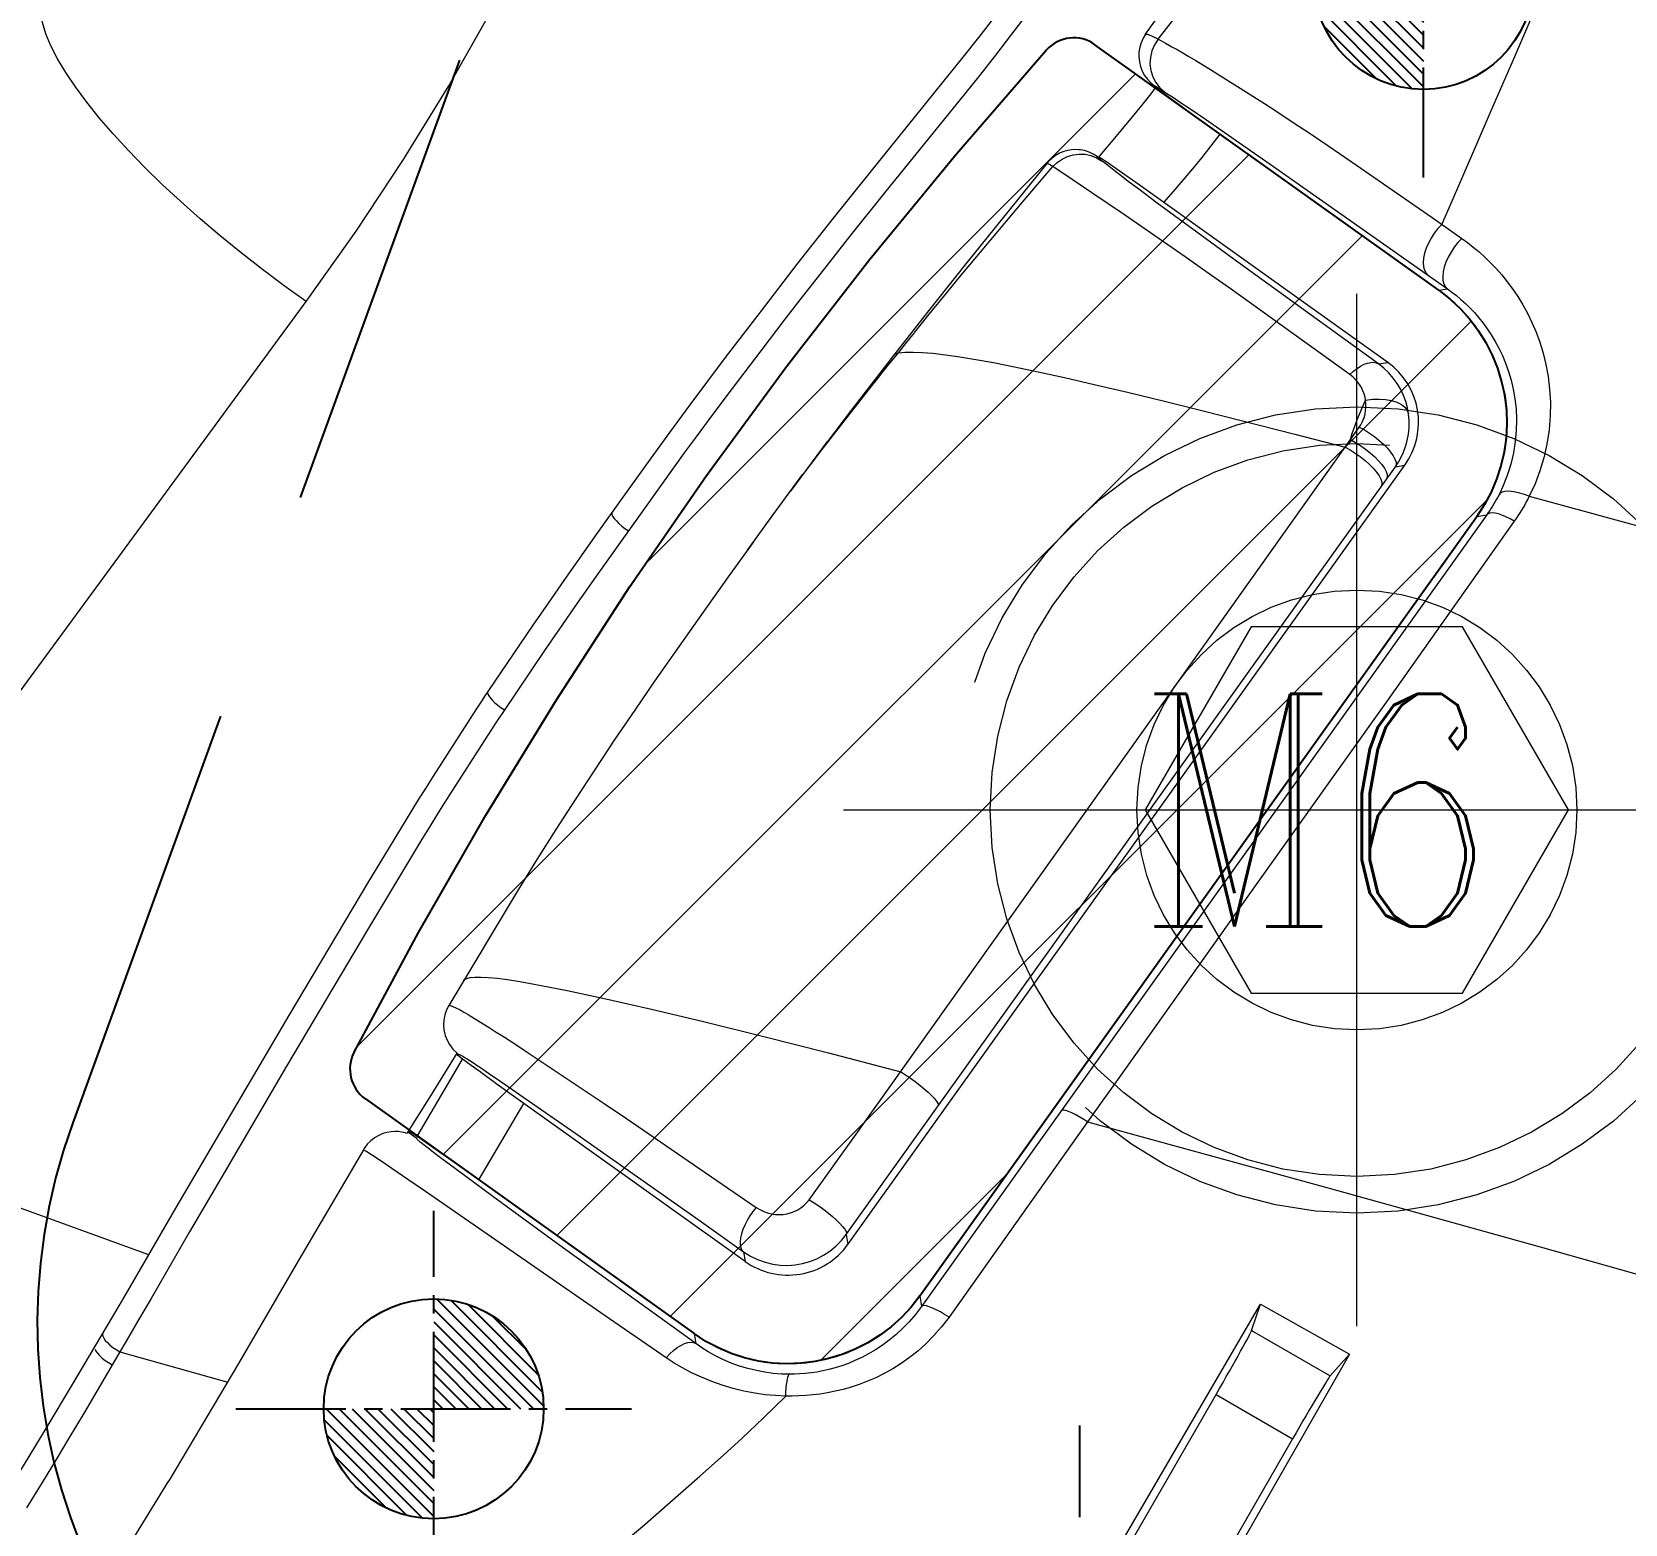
# Model space of a CAD drawing. Header units: inches. Extents: x 160917 to 162189, y -51061 to -50161.
# Drawn here: x 161571.07 to 161592.8, y -50361.08 to -50340.73 of the extents above; entities that cross this region are included whole.
import ezdxf

# ---------------------------------------------------------------- set-up
doc = ezdxf.new("R2010")
doc.units = ezdxf.units.IN
doc.header["$LTSCALE"] = 2
doc.header["$MEASUREMENT"] = 0
for name, pattern in [('ACAD_ISO02W100', [15, 12, -3]), ('CENTER', [50.8, 31.75, -6.35, 6.35, -6.35]), ('CENTER2', [1.125, 0.75, -0.125, 0.125, -0.125]), ('HIDDEN', [9.525, 6.35, -3.175])]:
    doc.linetypes.add(name, pattern=pattern)
for name, color, linetype, lineweight in [('dim', 3, 'CONTINUOUS', 15), ('PRODUCT', 1, 'CONTINUOUS', 15), ('截面', 191, 'CONTINUOUS', 15), ('枕位', 75, 'CONTINUOUS', 15), ('螺絲', 42, 'ACAD_ISO02W100', 15)]:
    doc.layers.add(name, color=color, linetype=linetype, lineweight=lineweight)
for name, color, linetype in [('PIN', 4, 'CONTINUOUS'), ('SCREW', 52, 'HIDDEN'), ('y-cut', 7, 'CONTINUOUS'), ('壓塊', 157, 'CONTINUOUS')]:
    doc.layers.add(name, color=color, linetype=linetype)
doc.styles.add('ROMANC', font='romanc', dxfattribs={"width": 0.6, "height": 1})

# ---------------------------------------------------------------- blocks, each defined once
blk = doc.blocks.new('20160823.165622')
at = {"layer": '截面', "linetype": 'Continuous', "ltscale": 0.3}
h = blk.add_hatch(dxfattribs=at)
h.set_pattern_fill('ANSI31', color=256, scale=15, style=0)
h.set_pattern_definition([(45, (-3383.3948, 1002.8706), (-1.3258252, 1.3258252), [])])
h.paths.add_polyline_path([(-73.824, 61.266, 1), (-92.824, 61.266, 1)])
h.paths.add_polyline_path([(-22.197, 84.62, 0.373533), (-22.044, 83.982), (-17.561, 80.78), (-17.398, 80.674), (-17.228, 80.584), (-17.053, 80.509), (-16.871, 80.45), (-16.682, 80.406), (-16.492, 80.379), (-16.3, 80.369), (-16.106, 80.375), (-15.915, 80.399), (-15.727, 80.439), (-15.542, 80.495), (-15.363, 80.567), (-15.192, 80.655), (-15.028, 80.757), (-14.874, 80.873), (-14.732, 81.001), (-14.601, 81.141), (-14.481, 81.295), (-6.885, 91.928), (-6.779, 92.091), (-6.689, 92.26), (-6.615, 92.435), (-6.555, 92.618), (-6.511, 92.807), (-6.484, 92.997), (-6.474, 93.19), (-6.481, 93.384), (-6.504, 93.575), (-6.545, 93.764), (-6.602, 93.95), (-6.674, 94.128), (-6.761, 94.3), (-6.864, 94.465), (-6.98, 94.619), (-7.108, 94.761), (-7.249, 94.893), (-7.403, 95.013), (-12.093, 98.364, 0.382846), (-12.756, 98.29), (-13.983, 96.876), (-15.164, 95.437), (-16.3, 93.973), (-17.39, 92.485), (-18.435, 90.971), (-19.438, 89.428), (-20.4, 87.855), (-21.32, 86.252)])
h.paths.add_polyline_path([(-3.987, 77.836), (-3.979, 77.644), (-3.954, 77.453), (-3.912, 77.264), (-3.854, 77.08), (-3.78, 76.902), (-3.691, 76.73), (-3.588, 76.568), (-3.471, 76.416), (-3.34, 76.274), (-3.199, 76.144), (-3.048, 76.028), (-2.886, 75.925), (-2.714, 75.835), (2.724, 73.299, 0.401701), (3.379, 73.522), (4.215, 75.163), (5.025, 76.816), (5.808, 78.481), (6.564, 80.157), (7.293, 81.844), (7.996, 83.545), (8.673, 85.26), (9.324, 86.988), (9.949, 88.728, 0.385263), (9.688, 89.347), (4.684, 91.68), (4.503, 91.755), (4.32, 91.812), (4.133, 91.854), (3.942, 91.879), (3.748, 91.888), (3.555, 91.879), (3.363, 91.854), (3.173, 91.812), (2.989, 91.754), (2.811, 91.68), (2.638, 91.59), (2.476, 91.487), (2.323, 91.369), (2.18, 91.238), (2.051, 91.097), (1.935, 90.946), (1.832, 90.784), (1.742, 90.612), (-3.779, 78.772), (-3.854, 78.591), (-3.912, 78.408), (-3.953, 78.221), (-3.978, 78.03)])
h.paths.add_polyline_path([(-5.724, 139.049), (-5.562, 128.95), (-5.55, 128.785), (-5.523, 128.627), (-5.479, 128.473), (-5.418, 128.324), (-5.342, 128.179), (-5.252, 128.045), (-5.148, 127.921), (-5.031, 127.808), (-4.904, 127.708), (-4.767, 127.622), (-4.62, 127.551), (-4.469, 127.495), (-4.314, 127.456), (-4.155, 127.434), (-3.99, 127.427), (9.395, 127.642), (9.56, 127.653), (9.718, 127.681), (9.872, 127.725), (10.021, 127.785), (10.166, 127.862), (10.3, 127.951), (10.424, 128.055), (10.537, 128.173), (10.637, 128.3), (10.723, 128.437), (10.794, 128.583), (10.85, 128.735), (10.889, 128.89), (10.911, 129.049), (10.918, 129.214), (10.76, 139.065, 0.409527), (10.26, 139.557), (-5.224, 139.557, 0.418916)])
h.paths.add_polyline_path([(-93.609, 92.793), (-93.598, 92.6), (-93.571, 92.41), (-93.527, 92.221), (-93.467, 92.038), (-93.392, 91.862), (-93.302, 91.692), (-93.196, 91.529), (-87.589, 83.68), (-87.469, 83.527), (-87.339, 83.387), (-87.197, 83.26), (-87.043, 83.144), (-86.879, 83.041), (-86.707, 82.954), (-86.528, 82.882), (-86.342, 82.825), (-86.153, 82.785), (-85.961, 82.761), (-85.766, 82.755), (-85.573, 82.765), (-85.382, 82.792), (-85.193, 82.836), (-85.01, 82.896), (-84.834, 82.971), (-84.665, 83.061), (-84.501, 83.167), (-81.445, 85.35, 0.414214), (-81.213, 86.745), (-88.229, 96.567, 0.414214), (-89.624, 96.799), (-92.686, 94.612), (-92.838, 94.492), (-92.978, 94.362), (-93.105, 94.22), (-93.221, 94.067), (-93.323, 93.903), (-93.411, 93.732), (-93.482, 93.553), (-93.539, 93.367), (-93.579, 93.179), (-93.602, 92.987)])
h.paths.add_polyline_path([(-111.785, 86.571), (-107.088, 75.443, 0.425093), (-105.745, 74.926), (-102.029, 76.658), (-101.856, 76.748), (-101.694, 76.852), (-101.543, 76.968), (-101.401, 77.098), (-101.269, 77.241), (-101.151, 77.394), (-101.048, 77.557), (-100.958, 77.729), (-100.883, 77.908), (-100.825, 78.092), (-100.783, 78.282), (-100.758, 78.473), (-100.75, 78.666), (-100.758, 78.859), (-100.783, 79.05), (-100.825, 79.235), (-100.882, 79.418), (-100.956, 79.597), (-105.034, 88.343), (-105.124, 88.515), (-105.227, 88.677), (-105.343, 88.829), (-105.473, 88.97), (-105.616, 89.102), (-105.769, 89.219), (-105.931, 89.323), (-106.103, 89.412), (-106.281, 89.486), (-106.465, 89.544), (-106.654, 89.586), (-106.845, 89.611), (-107.037, 89.62), (-107.231, 89.611), (-107.421, 89.586), (-107.607, 89.545), (-107.789, 89.487), (-107.969, 89.413), (-111.286, 87.866, 0.403417)])
h.paths.add_polyline_path([(6.029, 102.701), (6.04, 102.519), (6.066, 102.34), (6.108, 102.163), (6.164, 101.988), (6.233, 101.819), (6.317, 101.657), (6.414, 101.501), (6.524, 101.355), (6.645, 101.218), (6.777, 101.091), (6.919, 100.976), (7.07, 100.873), (7.229, 100.783), (7.395, 100.706), (7.565, 100.644), (7.74, 100.596), (7.921, 100.561), (12.733, 99.863, 0.404229), (13.297, 100.269), (13.602, 102.074), (13.869, 103.881), (14.097, 105.692), (14.286, 107.505), (14.436, 109.321), (14.547, 111.142), (14.62, 112.97), (14.653, 114.804), (14.648, 116.644, 0.410269), (14.148, 117.137), (8.99, 117.137), (8.803, 117.129), (8.62, 117.106), (8.441, 117.068), (8.264, 117.014), (8.091, 116.945), (7.925, 116.863), (7.767, 116.767), (7.616, 116.658), (7.476, 116.537), (7.347, 116.404), (7.228, 116.261), (7.122, 116.109), (7.03, 115.948), (6.951, 115.78), (6.887, 115.606), (6.838, 115.43), (6.803, 115.248), (6.784, 115.062), (6.032, 102.885)])
h.paths.add_polyline_path([(-9.989, 114.513), (-9.984, 112.88), (-9.966, 111.248), (-9.933, 109.616), (-9.886, 107.984), (-9.826, 106.353), (-9.751, 104.722), (-9.663, 103.091, 0.356031), (-9.235, 102.625), (-4.838, 101.987), (-4.633, 101.967), (-4.431, 101.966), (-4.231, 101.983), (-4.032, 102.018), (-3.835, 102.073), (-3.646, 102.144), (-3.464, 102.233), (-3.289, 102.339), (-3.126, 102.459), (-2.975, 102.594), (-2.835, 102.744), (-2.711, 102.904), (-2.603, 103.075), (-2.509, 103.256), (-2.434, 103.444), (-2.376, 103.636), (-2.336, 103.834), (-2.313, 104.038), (-1.58, 115.926), (-1.577, 116.128), (-1.592, 116.327), (-1.625, 116.522), (-1.675, 116.716), (-1.743, 116.905), (-1.828, 117.086), (-1.929, 117.259), (-2.046, 117.424), (-2.176, 117.576), (-2.32, 117.715), (-2.477, 117.842), (-2.643, 117.954), (-2.819, 118.049), (-3.004, 118.129), (-3.194, 118.191), (-3.387, 118.236), (-3.584, 118.263), (-3.787, 118.273), (-9.457, 118.273, 0.408821), (-9.957, 117.782), (-9.98, 116.147)])
h.paths.add_polyline_path([(-117.289, 114.429), (-117.278, 113.089), (-117.245, 111.75), (-117.188, 110.413), (-117.108, 109.078), (-117.005, 107.746), (-116.879, 106.413), (-116.73, 105.082), (-116.557, 103.75), (-116.36, 102.42, 0.411006), (-115.229, 101.585), (-112.19, 102.026), (-112.009, 102.06), (-111.833, 102.108), (-111.663, 102.171), (-111.498, 102.247), (-111.338, 102.338), (-111.187, 102.441), (-111.045, 102.556), (-110.912, 102.683), (-110.791, 102.82), (-110.682, 102.967), (-110.585, 103.122), (-110.501, 103.285), (-110.431, 103.453), (-110.375, 103.628), (-110.334, 103.806), (-110.308, 103.984), (-110.297, 104.166), (-110.3, 104.35), (-110.855, 113.353), (-110.875, 113.54), (-110.91, 113.721), (-110.959, 113.898), (-111.023, 114.071), (-111.102, 114.24), (-111.194, 114.4), (-111.3, 114.552), (-111.418, 114.696), (-111.548, 114.828), (-111.688, 114.949), (-111.839, 115.059), (-111.997, 115.155), (-112.162, 115.237), (-112.335, 115.306), (-112.512, 115.359), (-112.691, 115.397), (-112.874, 115.42), (-113.061, 115.428), (-116.289, 115.428, 0.41394)])
h.paths.add_polyline_path([(-99.071, 114.42), (-99.068, 114.217), (-98.561, 105.996), (-98.539, 105.794), (-98.5, 105.598), (-98.443, 105.408), (-98.369, 105.222), (-98.277, 105.042), (-98.171, 104.872), (-98.049, 104.712), (-97.911, 104.563), (-97.762, 104.428), (-97.601, 104.307), (-97.429, 104.2), (-97.249, 104.11), (-97.061, 104.038), (-96.867, 103.982), (-96.67, 103.944), (-96.472, 103.924), (-96.272, 103.923), (-96.07, 103.939), (-93.042, 104.307, 0.379232), (-92.163, 105.3), (-92.163, 115.564, 0.414214), (-93.163, 116.564), (-96.863, 116.564), (-97.065, 116.555), (-97.262, 116.528), (-97.455, 116.483), (-97.644, 116.421), (-97.829, 116.341), (-98.005, 116.246), (-98.172, 116.134), (-98.329, 116.007), (-98.473, 115.868), (-98.603, 115.716), (-98.72, 115.551), (-98.821, 115.378), (-98.905, 115.196), (-98.974, 115.007), (-99.024, 114.813), (-99.057, 114.618)])
at = {"layer": 'y-cut', "linetype": 'ByBlock'}
for p, q in [((-7.403, 95.013), (-12.093, 98.364)), ((-14.481, 81.295), (-6.885, 91.928)), ((-22.044, 83.982), (-17.561, 80.78))]:
    blk.add_line(p, q, dxfattribs=at)
for points in [[(-22.197, 84.62), (-21.32, 86.252), (-20.4, 87.855), (-19.438, 89.428), (-18.435, 90.971), (-17.39, 92.485), (-16.3, 93.973), (-15.164, 95.437), (-13.983, 96.876), (-12.756, 98.29)], [(-7.403, 95.013), (-7.249, 94.893), (-7.108, 94.761), (-6.98, 94.619), (-6.864, 94.465), (-6.761, 94.3), (-6.674, 94.128), (-6.602, 93.95), (-6.545, 93.764), (-6.504, 93.575), (-6.481, 93.384), (-6.474, 93.19), (-6.484, 92.997), (-6.511, 92.807), (-6.555, 92.618), (-6.615, 92.435), (-6.689, 92.26), (-6.779, 92.091), (-6.885, 91.928)], [(-14.481, 81.295), (-14.601, 81.141), (-14.732, 81.001), (-14.874, 80.873), (-15.028, 80.757), (-15.192, 80.655), (-15.363, 80.567), (-15.542, 80.495), (-15.727, 80.439), (-15.915, 80.399), (-16.106, 80.375), (-16.3, 80.369), (-16.492, 80.379), (-16.682, 80.406), (-16.871, 80.45), (-17.053, 80.509), (-17.228, 80.584), (-17.398, 80.674), (-17.561, 80.78)]]:
    blk.add_lwpolyline(points, dxfattribs=at)
for centre, start, end in [((-12.383, 97.957), 54.46, 138.2566), ((-21.754, 84.389), 152.5307, 234.46)]:
    blk.add_arc(centre, 0.5, start, end, dxfattribs=at)
blk = doc.blocks.new('20140813.092309')
at = {"layer": '螺絲', "color": 137, "linetype": 'CENTER', "ltscale": 0.25}
for p, q in [((0, -7.042), (0, 7.042)), ((-7, 0), (7, 0))]:
    blk.add_line(p, q, dxfattribs=at)
at = {"layer": '螺絲', "color": 137, "linetype": 'Continuous'}
blk.add_lwpolyline([(-1.443, 2.5), (-2.887, 0), (-1.443, -2.5), (1.443, -2.5), (2.887, 0), (1.443, 2.5)], close=True, dxfattribs=at)
at = {"layer": '螺絲', "color": 137, "linetype": 'HIDDEN'}
blk.add_circle((0, 0), 5.5, dxfattribs=at)
at = {"layer": '螺絲', "color": 137}
for radius in [5, 3]:
    blk.add_circle((0, 0), radius, dxfattribs=at)
at = {"layer": 'dim', "style": 'ROMANC', "width": 0.8}
blk.add_text('M6', height=3.1716, dxfattribs=at).set_placement((-2.976, -1.589))

msp = doc.modelspace()

# ---------------------------------------------------------------- hatches: boundary and pattern name
at = {"layer": 'PIN', "linetype": 'Continuous'}
h = msp.add_hatch(dxfattribs=at)
h.set_pattern_fill('ANSI31', color=3, angle=90, style=0)
h.set_pattern_definition([(135, (161795.33136, -50354.2509), (-0.08838835, -0.08838835), [])])
h.paths.add_polyline_path([(161590.049, -50340.011), (161588.549, -50340.011, 0.414214), (161590.049, -50341.511)])
h.paths.add_polyline_path([(161590.049, -50338.511), (161590.049, -50340.011), (161591.549, -50340.011, 0.414214)])
h = msp.add_hatch(dxfattribs=at)
h.set_pattern_fill('ANSI31', color=3, angle=90, style=0)
h.set_pattern_definition([(135, (161781.83136, -50373.7509), (-0.08838835, -0.08838835), [])])
h.paths.add_polyline_path([(161576.549, -50359.511), (161575.049, -50359.511, 0.414214), (161576.549, -50361.011)])
h.paths.add_polyline_path([(161576.549, -50358.011), (161576.549, -50359.511), (161578.049, -50359.511, 0.414214)])

# ---------------------------------------------------------------- linework, layer by layer
at = {"layer": 'PIN', "color": 3, "linetype": 'CENTER2'}
for p, q in [((161590.049, -50342.711), (161590.049, -50337.311)), ((161576.549, -50362.211), (161576.549, -50356.811)), ((161573.849, -50359.511), (161579.249, -50359.511))]:
    msp.add_line(p, q, dxfattribs=at)
at = {"layer": 'PIN', "color": 31, "linetype": 'CENTER2'}
msp.add_line((161585.363, -50367.738), (161585.363, -50359.738), dxfattribs=at)
at = {"layer": 'PIN', "color": 3, "linetype": 'Continuous'}
for centre in [(161590.049, -50340.011), (161576.549, -50359.511)]:
    msp.add_circle(centre, 1.5, dxfattribs=at)
at = {"layer": 'PRODUCT', "linetype": 'ByBlock'}
for p, q in [((161591.308, -50341.029), (161591.682, -50340.163)), ((161584.656, -50340.46), (161584.43, -50340.759)), ((161586.26, -50340.758), (161586.423, -50340.531)), ((161585.568, -50340.901), (161590.258, -50344.251)), ((161586.417, -50340.818), (161586.433, -50340.827)), ((161586.433, -50340.827), (161586.467, -50340.845)), ((161586.467, -50340.845), (161586.533, -50340.882)), ((161586.533, -50340.882), (161586.619, -50340.93)), ((161586.619, -50340.93), (161586.688, -50340.969)), ((161586.688, -50340.969), (161586.765, -50341.013)), ((161586.765, -50341.013), (161586.851, -50341.063)), ((161586.851, -50341.063), (161586.944, -50341.118)), ((161586.944, -50341.118), (161587.042, -50341.177)), ((161587.042, -50341.177), (161587.143, -50341.239)), ((161590.965, -50341.821), (161591.308, -50341.029)), ((161582.503, -50342.644), (161583.505, -50341.404)), ((161587.143, -50341.239), (161587.244, -50341.302)), ((161587.244, -50341.302), (161587.674, -50341.572)), ((161583.79, -50341.574), (161582.698, -50342.924)), ((161586.208, -50341.729), (161586.334, -50341.571)), ((161586.334, -50341.571), (161586.396, -50341.492)), ((161586.38, -50341.461), (161586.405, -50341.479)), ((161586.401, -50341.484), (161586.567, -50341.61)), ((161586.452, -50341.503), (161586.479, -50341.52)), ((161586.479, -50341.52), (161586.507, -50341.538)), ((161586.507, -50341.538), (161586.571, -50341.58)), ((161586.567, -50341.61), (161586.834, -50341.803)), ((161586.571, -50341.58), (161586.638, -50341.623)), ((161586.638, -50341.623), (161586.722, -50341.679)), ((161587.674, -50341.572), (161587.774, -50341.635)), ((161587.774, -50341.635), (161587.881, -50341.705)), ((161585.95, -50342.045), (161586.08, -50341.887)), ((161586.08, -50341.887), (161586.208, -50341.729)), ((161586.722, -50341.679), (161586.862, -50341.774)), ((161586.862, -50341.774), (161587.075, -50341.918)), ((161587.881, -50341.705), (161588.064, -50341.823)), ((161588.064, -50341.823), (161588.273, -50341.962)), ((161590.782, -50342.244), (161590.965, -50341.821)), ((161585.818, -50342.202), (161585.95, -50342.045)), ((161587.075, -50341.918), (161587.437, -50342.168)), ((161588.273, -50341.962), (161588.504, -50342.115)), ((161587.437, -50342.168), (161588.006, -50342.563)), ((161588.504, -50342.115), (161588.745, -50342.278)), ((161588.745, -50342.278), (161588.904, -50342.387)), ((161590.399, -50343.128), (161590.782, -50342.244)), ((161584.913, -50342.521), (161583.808, -50343.891)), ((161584.912, -50342.521), (161584.912, -50342.521)), ((161585.602, -50342.43), (161585.608, -50342.432)), ((161585.887, -50342.614), (161585.744, -50342.515)), ((161588.904, -50342.387), (161589.134, -50342.545)), ((161582.004, -50343.268), (161582.503, -50342.644)), ((161584.577, -50343.056), (161584.994, -50342.565)), ((161585.014, -50342.578), (161584.994, -50342.565)), ((161585.13, -50342.655), (161585.014, -50342.578)), ((161585.524, -50342.92), (161585.13, -50342.655)), ((161585.783, -50342.582), (161585.739, -50342.547)), ((161585.853, -50342.636), (161585.783, -50342.582)), ((161585.925, -50342.692), (161585.853, -50342.636)), ((161586.171, -50342.814), (161585.887, -50342.614)), ((161586.023, -50342.766), (161585.925, -50342.692)), ((161588.006, -50342.563), (161590.376, -50344.232)), ((161589.134, -50342.545), (161590.166, -50343.26)), ((161582.698, -50342.924), (161582.24, -50343.497)), ((161585.972, -50343.224), (161585.524, -50342.92)), ((161586.165, -50342.873), (161586.023, -50342.766)), ((161586.418, -50343.062), (161586.165, -50342.873)), ((161589.562, -50345.236), (161586.171, -50342.814)), ((161583.723, -50344.074), (161584.577, -50343.056)), ((161586.774, -50343.324), (161586.418, -50343.062)), ((161590.3, -50343.355), (161590.399, -50343.128)), ((161581.509, -50343.896), (161582.004, -50343.268)), ((161586.797, -50343.796), (161585.972, -50343.224)), ((161587.468, -50343.832), (161586.774, -50343.324)), ((161590.166, -50343.26), (161590.572, -50343.545)), ((161582.24, -50343.497), (161581.828, -50344.017)), ((161587.144, -50344.039), (161586.797, -50343.796)), ((161589.436, -50345.257), (161587.468, -50343.832)), ((161581.019, -50344.53), (161581.509, -50343.896)), ((161582.449, -50343.89), (161581.297, -50345.376)), ((161581.828, -50344.017), (161581.576, -50344.34)), ((161583.808, -50343.891), (161583.297, -50344.532)), ((161587.411, -50344.229), (161587.144, -50344.039)), ((161583.502, -50344.341), (161583.723, -50344.074)), ((161589.047, -50345.4), (161587.411, -50344.229)), ((161590.258, -50344.251), (161590.376, -50344.232)), ((161590.258, -50344.251), (161590.367, -50344.334)), ((161581.576, -50344.34), (161581.339, -50344.646)), ((161583.288, -50344.602), (161583.502, -50344.341)), ((161580.531, -50345.17), (161581.019, -50344.53)), ((161581.339, -50344.646), (161581.011, -50345.076)), ((161583.297, -50344.532), (161582.787, -50345.182)), ((161583.184, -50344.731), (161583.288, -50344.602)), ((161581.011, -50345.076), (161580.619, -50345.593)), ((161582.825, -50345.133), (161582.825, -50345.132)), ((161582.825, -50345.132), (161582.826, -50345.132)), ((161582.89, -50345.106), (161582.984, -50344.983)), ((161582.89, -50345.106), (161582.979, -50345.097)), ((161580.047, -50345.814), (161580.531, -50345.17)), ((161582.787, -50345.182), (161582.233, -50345.902)), ((161589.436, -50345.257), (161589.562, -50345.236)), ((161589.51, -50345.315), (161589.436, -50345.257)), ((161581.297, -50345.376), (161580.197, -50346.884)), ((161582.021, -50346.201), (161582.526, -50345.554)), ((161580.619, -50345.593), (161580.355, -50345.944)), ((161589.26, -50345.752), (161589.252, -50345.708)), ((161579.769, -50346.192), (161580.047, -50345.814)), ((161580.355, -50345.944), (161580.115, -50346.268)), ((161582.233, -50345.902), (161581.919, -50346.314)), ((161579.506, -50346.554), (161579.769, -50346.192)), ((161581.831, -50346.447), (161582.021, -50346.201)), ((161589.003, -50346.358), (161589.173, -50346.118)), ((161580.115, -50346.268), (161579.967, -50346.471)), ((161581.419, -50346.994), (161581.919, -50346.314)), ((161587.256, -50348.815), (161589.003, -50346.358)), ((161579.133, -50347.074), (161579.506, -50346.554)), ((161579.967, -50346.471), (161579.762, -50346.754)), ((161582.2, -50357.268), (161589.794, -50346.637)), ((161588.848, -50347.8), (161589.666, -50346.659)), ((161589.666, -50346.659), (161589.707, -50346.597)), ((161589.666, -50346.659), (161589.794, -50346.637)), ((161579.762, -50346.754), (161578.787, -50348.122)), ((161580.197, -50346.884), (161579.148, -50348.411)), ((161581.077, -50347.457), (161581.586, -50346.759)), ((161589.555, -50346.801), (161589.545, -50346.828)), ((161578.779, -50347.571), (161579.133, -50347.074)), ((161590.905, -50347.133), (161590.947, -50347.054)), ((161591.492, -50347.061), (161593.743, -50347.675)), ((161580.831, -50347.795), (161581.249, -50347.218)), ((161590.914, -50347.314), (161583.204, -50358.114)), ((161590.813, -50347.284), (161590.776, -50347.337)), ((161590.776, -50347.337), (161590.914, -50347.314)), ((161590.882, -50347.174), (161590.905, -50347.133)), ((161590.776, -50347.337), (161583.18, -50357.97)), ((161591.288, -50347.4), (161589.555, -50349.851)), ((161578.329, -50348.21), (161578.779, -50347.571)), ((161580.91, -50347.684), (161580.566, -50348.163)), ((161582.177, -50357.132), (161588.848, -50347.8)), ((161578.787, -50348.122), (161578.476, -50348.565)), ((161580.566, -50348.163), (161580.094, -50348.828)), ((161578.113, -50348.519), (161578.329, -50348.21)), ((161577.906, -50348.821), (161578.113, -50348.519)), ((161579.148, -50348.411), (161578.15, -50349.953)), ((161578.476, -50348.565), (161578.304, -50348.813)), ((161577.292, -50349.727), (161577.906, -50348.821)), ((161578.304, -50348.813), (161578.2, -50348.962)), ((161580.094, -50348.828), (161579.563, -50349.585)), ((161582.336, -50355.732), (161587.256, -50348.815)), ((161578.2, -50348.962), (161578.06, -50349.167)), ((161578.06, -50349.167), (161577.49, -50350.013)), ((161589.555, -50349.851), (161587.777, -50352.345)), ((161576.545, -50350.881), (161577.052, -50350.092)), ((161577.052, -50350.092), (161577.132, -50349.968)), ((161577.203, -50351.506), (161578.15, -50349.953)), ((161577.442, -50350.085), (161577.394, -50350.157)), ((161577.49, -50350.013), (161577.442, -50350.085)), ((161577.469, -50349.946), (161577.515, -50349.977)), ((161577.279, -50350.334), (161576.766, -50351.133)), ((161577.348, -50350.228), (161577.279, -50350.334)), ((161577.394, -50350.157), (161577.348, -50350.228)), ((161576.449, -50351.033), (161576.545, -50350.881)), ((161576.243, -50351.367), (161576.348, -50351.195)), ((161576.348, -50351.195), (161576.449, -50351.033)), ((161576.766, -50351.133), (161576.662, -50351.298)), ((161575.652, -50352.341), (161576.243, -50351.367)), ((161576.587, -50351.417), (161576.508, -50351.545)), ((161576.662, -50351.298), (161576.587, -50351.417)), ((161576.508, -50351.545), (161576.383, -50351.75)), ((161576.383, -50351.75), (161575.646, -50352.975)), ((161575.45, -50352.676), (161575.652, -50352.341)), ((161587.777, -50352.345), (161585.897, -50354.993)), ((161574.584, -50354.138), (161575.45, -50352.676)), ((161575.646, -50352.975), (161574.543, -50354.838)), ((161579.519, -50354.058), (161580.228, -50354.227)), ((161573.064, -50356.719), (161574.584, -50354.138)), ((161577.048, -50354.151), (161577.307, -50354.311)), ((161580.228, -50354.227), (161581.033, -50354.426)), ((161577.513, -50354.441), (161577.64, -50354.522)), ((161581.033, -50354.426), (161581.933, -50354.655)), ((161576.508, -50355.24), (161576.868, -50354.657)), ((161576.867, -50354.658), (161576.894, -50354.677)), ((161577.64, -50354.522), (161577.784, -50354.617)), ((161577.784, -50354.617), (161578.875, -50355.344)), ((161581.933, -50354.655), (161582.92, -50354.913)), ((161574.543, -50354.838), (161573.69, -50356.291)), ((161576.827, -50354.936), (161576.944, -50354.74)), ((161577.042, -50354.761), (161577.091, -50354.793)), ((161577.091, -50354.793), (161577.144, -50354.828)), ((161577.144, -50354.828), (161577.201, -50354.866)), ((161577.416, -50355.085), (161577.182, -50354.915)), ((161577.201, -50354.866), (161577.296, -50354.93)), ((161576.326, -50355.789), (161576.827, -50354.936)), ((161577.296, -50354.93), (161577.451, -50355.035)), ((161580.796, -50357.501), (161577.416, -50355.085)), ((161577.451, -50355.035), (161577.78, -50355.262)), ((161585.897, -50354.993), (161585.645, -50355.345)), ((161575.617, -50355.283), (161580.1, -50358.485)), ((161576.192, -50355.745), (161576.508, -50355.24)), ((161577.165, -50356.389), (161577.777, -50355.344)), ((161577.78, -50355.262), (161578.486, -50355.754)), ((161578.875, -50355.344), (161579.179, -50355.549)), ((161585.645, -50355.345), (161583.579, -50358.261)), ((161579.179, -50355.549), (161580.947, -50356.763)), ((161576.019, -50355.728), (161575.967, -50355.731)), ((161576.144, -50355.742), (161576.112, -50355.735)), ((161576.191, -50355.755), (161576.144, -50355.742)), ((161576.319, -50355.821), (161576.198, -50355.735)), ((161576.322, -50355.795), (161576.212, -50355.723)), ((161577.165, -50356.389), (161576.322, -50355.795)), ((161578.486, -50355.754), (161580.168, -50356.939)), ((161581.671, -50356.658), (161582.336, -50355.732)), ((161585.467, -50355.597), (161588.812, -50356.513)), ((161575.59, -50355.977), (161574.662, -50357.558)), ((161575.633, -50356.001), (161575.606, -50355.985)), ((161575.679, -50356.031), (161575.633, -50356.001)), ((161575.744, -50355.814), (161575.691, -50355.854)), ((161576.317, -50355.821), (161576.319, -50355.821)), ((161576.641, -50356.086), (161576.546, -50356.014)), ((161575.701, -50356.046), (161575.679, -50356.031)), ((161575.831, -50356.134), (161575.701, -50356.046)), ((161576.198, -50356.381), (161575.831, -50356.134)), ((161576.759, -50356.175), (161576.641, -50356.086)), ((161576.968, -50356.33), (161576.759, -50356.175)), ((161573.69, -50356.291), (161573.218, -50357.098)), ((161576.439, -50356.545), (161576.198, -50356.381)), ((161577.357, -50356.616), (161576.968, -50356.33)), ((161579.005, -50358.324), (161576.439, -50356.545)), ((161578.269, -50357.282), (161577.357, -50356.616)), ((161588.812, -50356.513), (161591.641, -50357.3)), ((161572.417, -50357.835), (161573.064, -50356.719)), ((161573.218, -50357.098), (161572.694, -50358.005)), ((161580.168, -50356.939), (161580.774, -50357.368)), ((161580.123, -50358.622), (161578.269, -50357.282)), ((161582.177, -50357.132), (161582.2, -50357.268)), ((161580.774, -50357.368), (161580.796, -50357.501)), ((161574.662, -50357.558), (161573.888, -50358.893)), ((161572.257, -50358.107), (161572.417, -50357.835)), ((161583.18, -50357.97), (161583.204, -50358.114)), ((161571.61, -50359.203), (161572.257, -50358.107)), ((161572.694, -50358.005), (161572.525, -50358.295)), ((161585.955, -50361.296), (161587.828, -50358.082)), ((161587.706, -50358.442), (161587.828, -50358.082)), ((161587.828, -50358.082), (161589.039, -50358.764)), ((161579.529, -50358.683), (161579.005, -50358.324)), ((161580.1, -50358.485), (161580.123, -50358.622)), ((161587.706, -50358.442), (161588.779, -50359.061)), ((161572.267, -50358.732), (161571.78, -50359.564)), ((161572.133, -50358.641), (161572.174, -50358.673)), ((161572.174, -50358.673), (161572.219, -50358.703)), ((161572.219, -50358.703), (161572.267, -50358.732)), ((161572.267, -50358.732), (161573.739, -50359.146)), ((161579.719, -50358.814), (161579.529, -50358.683)), ((161589.039, -50358.764), (161587.184, -50362.007)), ((161588.779, -50359.061), (161589.039, -50358.764)), ((161572.07, -50358.85), (161572.115, -50358.881)), ((161572.115, -50358.881), (161572.163, -50358.91)), ((161573.888, -50358.893), (161572.935, -50360.492)), ((161586.061, -50361.324), (161587.22, -50359.317)), ((161587.22, -50359.317), (161588.264, -50359.92)), ((161571.78, -50359.564), (161571.573, -50359.913)), ((161571.573, -50359.913), (161571.399, -50360.202)), ((161588.264, -50359.92), (161587.105, -50361.927)), ((161571.399, -50360.202), (161571.208, -50360.517)), ((161571.208, -50360.517), (161570.994, -50360.864)), ((161572.706, -50360.869), (161572.935, -50360.492)), ((161572.372, -50361.411), (161572.706, -50360.869))]:
    msp.add_line(p, q, dxfattribs=at)
for points in [[(161586.433, -50340.827), (161586.626, -50340.577), (161586.815, -50340.327), (161587.001, -50340.075), (161587.183, -50339.82), (161587.362, -50339.564), (161587.533, -50339.309), (161587.695, -50339.055), (161587.849, -50338.801), (161587.994, -50338.55), (161588.131, -50338.301), (161588.258, -50338.055), (161588.377, -50337.814), (161588.485, -50337.577), (161588.582, -50337.345), (161588.67, -50337.117)], [(161583.505, -50341.404), (161583.754, -50341.093), (161584.002, -50340.779), (161584.247, -50340.464), (161584.488, -50340.146), (161584.724, -50339.825), (161584.955, -50339.501)], [(161584.43, -50340.759), (161584.21, -50341.043), (161583.997, -50341.315), (161583.79, -50341.574)], [(161586.26, -50340.758), (161586.226, -50340.814), (161586.199, -50340.874)], [(161586.26, -50340.758), (161586.262, -50340.757), (161586.264, -50340.756), (161586.268, -50340.756), (161586.272, -50340.757), (161586.277, -50340.758), (161586.283, -50340.759), (161586.29, -50340.761), (161586.298, -50340.764), (161586.307, -50340.767), (161586.318, -50340.771), (161586.33, -50340.776), (161586.342, -50340.781), (161586.356, -50340.788), (161586.371, -50340.795), (161586.386, -50340.802), (161586.401, -50340.81), (161586.417, -50340.818)], [(161582.449, -50343.89), (161583.651, -50342.423), (161584.905, -50340.975)], [(161586.169, -50341.002), (161586.167, -50341.069), (161586.174, -50341.135), (161586.19, -50341.199), (161586.214, -50341.261), (161586.246, -50341.32), (161586.285, -50341.372), (161586.33, -50341.42), (161586.38, -50341.461)], [(161586.199, -50340.874), (161586.18, -50340.937), (161586.169, -50341.002)], [(161586.433, -50340.827), (161586.382, -50340.902), (161586.345, -50340.986), (161586.324, -50341.074), (161586.319, -50341.164), (161586.33, -50341.254), (161586.357, -50341.34), (161586.399, -50341.419), (161586.455, -50341.489), (161586.522, -50341.548)], [(161586.38, -50341.461), (161586.383, -50341.462), (161586.386, -50341.463), (161586.391, -50341.466), (161586.396, -50341.469), (161586.403, -50341.473), (161586.411, -50341.477), (161586.42, -50341.482), (161586.429, -50341.488), (161586.44, -50341.495), (161586.452, -50341.503)], [(161585.62, -50342.436), (161585.686, -50342.358), (161585.818, -50342.202)], [(161586.506, -50343.053), (161586.641, -50342.902), (161586.774, -50342.749), (161586.903, -50342.595), (161587.03, -50342.438), (161587.155, -50342.281), (161587.276, -50342.121)], [(161585.37, -50342.336), (161585.349, -50342.334), (161585.301, -50342.332), (161585.25, -50342.335), (161585.197, -50342.344), (161585.142, -50342.36), (161585.086, -50342.383), (161585.032, -50342.413), (161584.98, -50342.452), (161584.932, -50342.498), (161584.913, -50342.521)], [(161584.994, -50342.565), (161584.98, -50342.556), (161584.968, -50342.549), (161584.957, -50342.542), (161584.947, -50342.537), (161584.939, -50342.532), (161584.932, -50342.528), (161584.926, -50342.525), (161584.922, -50342.523), (161584.918, -50342.522), (161584.915, -50342.521), (161584.913, -50342.521), (161584.912, -50342.521)], [(161584.994, -50342.565), (161585.052, -50342.508), (161585.12, -50342.461)], [(161585.12, -50342.461), (161585.194, -50342.426), (161585.272, -50342.403), (161585.353, -50342.393), (161585.435, -50342.396), (161585.514, -50342.413), (161585.59, -50342.443), (161585.66, -50342.484)], [(161585.598, -50342.426), (161585.545, -50342.393), (161585.488, -50342.366), (161585.428, -50342.347), (161585.37, -50342.336)], [(161585.66, -50342.484), (161585.648, -50342.474), (161585.637, -50342.465), (161585.627, -50342.456), (161585.619, -50342.449), (161585.612, -50342.443), (161585.606, -50342.438), (161585.602, -50342.434), (161585.599, -50342.43), (161585.598, -50342.428), (161585.599, -50342.428), (161585.602, -50342.43)], [(161585.744, -50342.515), (161585.692, -50342.479), (161585.655, -50342.454), (161585.631, -50342.439), (161585.622, -50342.433)], [(161585.739, -50342.547), (161585.698, -50342.515), (161585.679, -50342.499), (161585.66, -50342.484)], [(161590.3, -50343.355), (161590.247, -50343.411), (161590.197, -50343.473), (161590.153, -50343.539), (161590.116, -50343.608), (161590.085, -50343.678), (161590.063, -50343.747), (161590.05, -50343.812), (161590.045, -50343.874), (161590.05, -50343.93), (161590.064, -50343.978), (161590.086, -50344.018), (161590.117, -50344.049)], [(161590.572, -50343.545), (161590.519, -50343.602), (161590.47, -50343.664), (161590.425, -50343.73), (161590.387, -50343.799), (161590.356, -50343.868), (161590.332, -50343.936), (161590.318, -50344.001), (161590.312, -50344.062), (161590.315, -50344.117), (161590.327, -50344.164), (161590.348, -50344.203), (161590.376, -50344.232)], [(161590.572, -50343.545), (161590.651, -50343.602), (161590.729, -50343.663), (161590.808, -50343.729), (161590.886, -50343.8), (161590.964, -50343.875), (161591.041, -50343.956), (161591.118, -50344.043), (161591.193, -50344.135), (161591.265, -50344.233), (161591.336, -50344.337), (161591.404, -50344.448), (161591.468, -50344.565), (161591.529, -50344.69), (161591.586, -50344.821), (161591.636, -50344.96), (161591.681, -50345.108), (161591.72, -50345.263), (161591.749, -50345.426), (161591.769, -50345.599), (161591.78, -50345.78), (161591.778, -50345.965), (161591.762, -50346.155), (161591.732, -50346.349), (161591.691, -50346.537), (161591.637, -50346.717), (161591.571, -50346.892), (161591.492, -50347.061)], [(161590.476, -50344.429), (161590.422, -50344.38), (161590.367, -50344.334), (161590.313, -50344.291), (161590.258, -50344.251)], [(161590.376, -50344.232), (161590.437, -50344.277), (161590.499, -50344.325), (161590.56, -50344.377), (161590.622, -50344.433), (161590.683, -50344.493), (161590.744, -50344.557), (161590.803, -50344.626), (161590.862, -50344.699), (161590.919, -50344.777), (161590.975, -50344.861), (161591.028, -50344.949), (161591.079, -50345.043), (161591.126, -50345.143), (161591.17, -50345.248), (161591.21, -50345.359), (161591.245, -50345.477), (161591.274, -50345.601), (161591.297, -50345.732), (161591.312, -50345.871), (161591.319, -50346.015), (161591.316, -50346.163), (161591.302, -50346.316), (161591.277, -50346.471), (161591.242, -50346.622), (161591.197, -50346.767), (161591.143, -50346.906), (161591.08, -50347.041)], [(161590.367, -50344.334), (161590.47, -50344.424), (161590.568, -50344.519), (161590.661, -50344.621), (161590.746, -50344.729), (161590.825, -50344.842), (161590.897, -50344.96), (161590.962, -50345.082), (161591.018, -50345.206), (161591.065, -50345.33), (161591.104, -50345.454), (161591.135, -50345.576), (161591.158, -50345.696), (161591.174, -50345.812), (161591.183, -50345.925), (161591.187, -50346.034)], [(161590.585, -50344.537), (161590.531, -50344.481), (161590.476, -50344.429)], [(161591.022, -50345.217), (161590.981, -50345.122), (161590.937, -50345.033), (161590.891, -50344.949), (161590.843, -50344.87), (161590.794, -50344.795), (161590.743, -50344.725), (161590.691, -50344.658), (161590.638, -50344.596)], [(161582.984, -50344.983), (161583.083, -50344.858), (161583.184, -50344.731)], [(161582.526, -50345.554), (161582.602, -50345.458), (161582.676, -50345.365), (161582.749, -50345.275), (161582.82, -50345.189), (161582.89, -50345.106)], [(161582.826, -50345.132), (161582.831, -50345.127), (161582.84, -50345.122), (161582.85, -50345.118), (161582.862, -50345.113), (161582.875, -50345.109), (161582.89, -50345.106)], [(161582.979, -50345.097), (161583.088, -50345.096), (161583.213, -50345.1), (161583.359, -50345.111), (161583.528, -50345.131), (161583.724, -50345.159), (161583.943, -50345.195), (161584.187, -50345.239), (161584.47, -50345.295), (161584.792, -50345.363), (161585.152, -50345.442), (161585.557, -50345.535), (161586.012, -50345.642), (161586.515, -50345.764), (161587.064, -50345.899)], [(161589.047, -50345.4), (161589.095, -50345.356), (161589.144, -50345.317), (161589.192, -50345.285), (161589.24, -50345.261), (161589.287, -50345.244), (161589.33, -50345.235), (161589.37, -50345.234), (161589.406, -50345.242), (161589.436, -50345.257)], [(161589.845, -50345.939), (161589.83, -50345.854), (161589.808, -50345.77), (161589.777, -50345.686), (161589.739, -50345.604), (161589.692, -50345.524), (161589.638, -50345.449), (161589.577, -50345.379), (161589.51, -50345.315)], [(161590.951, -50347.048), (161590.988, -50346.97), (161591.027, -50346.88), (161591.062, -50346.785), (161591.095, -50346.685), (161591.123, -50346.582), (161591.146, -50346.476), (161591.165, -50346.366), (161591.178, -50346.254), (161591.185, -50346.137), (161591.186, -50346.018), (161591.181, -50345.897), (161591.169, -50345.776), (161591.15, -50345.654), (161591.125, -50345.537), (161591.096, -50345.425), (161591.06, -50345.318)], [(161589.252, -50345.708), (161589.24, -50345.664), (161589.224, -50345.622), (161589.204, -50345.58), (161589.179, -50345.539), (161589.151, -50345.5), (161589.12, -50345.464), (161589.085, -50345.431), (161589.047, -50345.4)], [(161589.052, -50346.289), (161589.078, -50346.205), (161589.108, -50346.119), (161589.142, -50346.03), (161589.179, -50345.94), (161589.218, -50345.847), (161589.26, -50345.752)], [(161589.173, -50346.118), (161589.194, -50346.087), (161589.213, -50346.053), (161589.229, -50346.017), (161589.243, -50345.978), (161589.254, -50345.936), (161589.261, -50345.893), (161589.264, -50345.848), (161589.264, -50345.801), (161589.26, -50345.752)], [(161589.26, -50345.752), (161589.352, -50345.739), (161589.444, -50345.736), (161589.532, -50345.741), (161589.614, -50345.756), (161589.687, -50345.779), (161589.749, -50345.811), (161589.797, -50345.848), (161589.829, -50345.892), (161589.845, -50345.939)], [(161587.064, -50345.899), (161588.297, -50346.213), (161588.98, -50346.391)], [(161589.777, -50346.458), (161589.806, -50346.381), (161589.828, -50346.3), (161589.844, -50346.215), (161589.853, -50346.126), (161589.853, -50346.034), (161589.845, -50345.939)], [(161589.173, -50346.118), (161589.243, -50346.156), (161589.312, -50346.2), (161589.381, -50346.248), (161589.446, -50346.299), (161589.505, -50346.353), (161589.558, -50346.407), (161589.602, -50346.459), (161589.637, -50346.51), (161589.661, -50346.556), (161589.675, -50346.597), (161589.676, -50346.631), (161589.666, -50346.659)], [(161581.631, -50346.711), (161581.732, -50346.576), (161581.831, -50346.447)], [(161588.98, -50346.391), (161589.049, -50346.429), (161589.119, -50346.472), (161589.187, -50346.52), (161589.252, -50346.572), (161589.311, -50346.625), (161589.364, -50346.679), (161589.408, -50346.731), (161589.443, -50346.781), (161589.467, -50346.827), (161589.48, -50346.868)], [(161589.052, -50346.289), (161589.121, -50346.327), (161589.191, -50346.37), (161589.259, -50346.418), (161589.324, -50346.47), (161589.384, -50346.523), (161589.436, -50346.577), (161589.481, -50346.629), (161589.516, -50346.679), (161589.54, -50346.726), (161589.553, -50346.766), (161589.555, -50346.801)], [(161591.179, -50346.24), (161591.169, -50346.337), (161591.155, -50346.43), (161591.137, -50346.519), (161591.117, -50346.605), (161591.095, -50346.686), (161591.07, -50346.765), (161591.042, -50346.84), (161591.013, -50346.912), (161590.983, -50346.982)], [(161589.707, -50346.597), (161589.744, -50346.53), (161589.777, -50346.458)], [(161589.48, -50346.868), (161589.482, -50346.903), (161589.472, -50346.93)], [(161590.951, -50347.048), (161590.918, -50347.111), (161590.883, -50347.171)], [(161591.08, -50347.041), (161591.063, -50347.072), (161591.047, -50347.103), (161591.029, -50347.134), (161591.011, -50347.165), (161590.993, -50347.195), (161590.974, -50347.225), (161590.954, -50347.255), (161590.934, -50347.285), (161590.914, -50347.314)], [(161591.492, -50347.061), (161591.427, -50347.037), (161591.364, -50347.018), (161591.304, -50347.004), (161591.249, -50346.996), (161591.2, -50346.993), (161591.157, -50346.997), (161591.123, -50347.006), (161591.097, -50347.021), (161591.08, -50347.041)], [(161591.492, -50347.061), (161591.472, -50347.1), (161591.451, -50347.139), (161591.43, -50347.177), (161591.408, -50347.215), (161591.385, -50347.253), (161591.362, -50347.29), (161591.338, -50347.327), (161591.313, -50347.364), (161591.288, -50347.4)], [(161578.977, -50347.292), (161578.981, -50347.312), (161578.993, -50347.338), (161579.013, -50347.367), (161579.041, -50347.399), (161579.075, -50347.434), (161579.115, -50347.468), (161579.158, -50347.503), (161579.204, -50347.535)], [(161590.883, -50347.171), (161590.848, -50347.229), (161590.813, -50347.284)], [(161591.288, -50347.4), (161591.23, -50347.368), (161591.173, -50347.341), (161591.12, -50347.32), (161591.071, -50347.303), (161591.026, -50347.293), (161590.988, -50347.289), (161590.956, -50347.291), (161590.931, -50347.3), (161590.914, -50347.314)], [(161579.563, -50349.585), (161579.292, -50349.978), (161579.022, -50350.377), (161578.752, -50350.783), (161578.482, -50351.195), (161578.216, -50351.607), (161577.954, -50352.019), (161577.7, -50352.432), (161576.754, -50354.011)], [(161577.132, -50349.968), (161577.213, -50349.845), (161577.253, -50349.785), (161577.292, -50349.727)], [(161577.285, -50349.737), (161577.284, -50349.74), (161577.289, -50349.761), (161577.301, -50349.786), (161577.322, -50349.814), (161577.35, -50349.846), (161577.385, -50349.879)], [(161577.385, -50349.879), (161577.425, -50349.913), (161577.469, -50349.946)], [(161575.464, -50354.645), (161576.307, -50353.071), (161577.203, -50351.506)], [(161576.96, -50353.666), (161576.969, -50353.656), (161576.999, -50353.64), (161577.047, -50353.629), (161577.112, -50353.623), (161577.194, -50353.622), (161577.293, -50353.627), (161577.413, -50353.637), (161577.555, -50353.655), (161577.725, -50353.682), (161577.92, -50353.716), (161578.135, -50353.757), (161578.37, -50353.804), (161578.624, -50353.857), (161578.899, -50353.917), (161579.197, -50353.984), (161579.519, -50354.058)], [(161576.754, -50354.011), (161576.726, -50354.066), (161576.701, -50354.137), (161576.687, -50354.207), (161576.684, -50354.276), (161576.689, -50354.343), (161576.701, -50354.402), (161576.706, -50354.418)], [(161576.754, -50354.012), (161576.758, -50354.009), (161576.766, -50354.008), (161576.776, -50354.01), (161576.789, -50354.014), (161576.804, -50354.019), (161576.821, -50354.026), (161576.84, -50354.035), (161576.861, -50354.045), (161576.884, -50354.056), (161576.908, -50354.069), (161576.934, -50354.083), (161576.961, -50354.099), (161576.988, -50354.115)], [(161576.988, -50354.115), (161577.018, -50354.133), (161577.048, -50354.151)], [(161576.706, -50354.418), (161576.727, -50354.473), (161576.764, -50354.542), (161576.812, -50354.604), (161576.868, -50354.658)], [(161577.307, -50354.311), (161577.403, -50354.371), (161577.456, -50354.404), (161577.513, -50354.441)], [(161576.944, -50354.74), (161576.871, -50354.684), (161576.858, -50354.673)], [(161576.894, -50354.677), (161576.896, -50354.676), (161576.901, -50354.677), (161576.908, -50354.68), (161576.918, -50354.685), (161576.93, -50354.692), (161576.945, -50354.701), (161576.961, -50354.71), (161576.979, -50354.721), (161576.999, -50354.733), (161577.02, -50354.747), (161577.042, -50354.761)], [(161577.182, -50354.915), (161577.059, -50354.826), (161577.012, -50354.791), (161576.973, -50354.762), (161576.944, -50354.74)], [(161582.92, -50354.913), (161582.985, -50354.955), (161583.051, -50355), (161583.117, -50355.047), (161583.18, -50355.096), (161583.239, -50355.144), (161583.292, -50355.191), (161583.339, -50355.235), (161583.376, -50355.275), (161583.405, -50355.31), (161583.424, -50355.34), (161583.432, -50355.363), (161583.429, -50355.379)], [(161585.467, -50355.597), (161585.408, -50355.56), (161585.352, -50355.527), (161585.299, -50355.497), (161585.251, -50355.473), (161585.209, -50355.455), (161585.173, -50355.442), (161585.145, -50355.436), (161585.125, -50355.436), (161585.113, -50355.442)], [(161575.967, -50355.731), (161575.912, -50355.741), (161575.855, -50355.757), (161575.799, -50355.781), (161575.744, -50355.814)], [(161576.112, -50355.735), (161576.069, -50355.729), (161576.019, -50355.728)], [(161575.691, -50355.854), (161575.643, -50355.902), (161575.602, -50355.958), (161575.59, -50355.977)], [(161575.606, -50355.985), (161575.6, -50355.981), (161575.595, -50355.978), (161575.592, -50355.977), (161575.59, -50355.977), (161575.59, -50355.977)], [(161576.546, -50356.014), (161576.472, -50355.957), (161576.443, -50355.934), (161576.418, -50355.915), (161576.397, -50355.898), (161576.38, -50355.883), (161576.365, -50355.871), (161576.353, -50355.861), (161576.343, -50355.852), (161576.335, -50355.844), (161576.328, -50355.838), (161576.323, -50355.832), (161576.319, -50355.828), (161576.316, -50355.825), (161576.316, -50355.822), (161576.317, -50355.821)], [(161580.947, -50356.763), (161580.998, -50356.794), (161581.05, -50356.819), (161581.102, -50356.838), (161581.156, -50356.852), (161581.21, -50356.86), (161581.263, -50356.862), (161581.316, -50356.86), (161581.368, -50356.852), (161581.418, -50356.839), (161581.467, -50356.821), (161581.514, -50356.798), (161581.558, -50356.77), (161581.598, -50356.738), (161581.636, -50356.7), (161581.671, -50356.658)], [(161581.671, -50356.658), (161581.737, -50356.699), (161581.803, -50356.744), (161581.869, -50356.792), (161581.932, -50356.841), (161581.991, -50356.889), (161582.044, -50356.937), (161582.09, -50356.982), (161582.127, -50357.023), (161582.155, -50357.06), (161582.173, -50357.091), (161582.181, -50357.115), (161582.177, -50357.132)], [(161580.947, -50356.763), (161580.902, -50356.82), (161580.861, -50356.88), (161580.824, -50356.942), (161580.792, -50357.004), (161580.766, -50357.065), (161580.746, -50357.124), (161580.734, -50357.18), (161580.728, -50357.231), (161580.729, -50357.276), (161580.737, -50357.314), (161580.752, -50357.345), (161580.774, -50357.368)], [(161580.774, -50357.368), (161580.869, -50357.428), (161580.968, -50357.476), (161581.07, -50357.512), (161581.173, -50357.537), (161581.276, -50357.551), (161581.379, -50357.554), (161581.481, -50357.547), (161581.581, -50357.529), (161581.679, -50357.502), (161581.774, -50357.464), (161581.865, -50357.417), (161581.952, -50357.36), (161582.034, -50357.293), (161582.11, -50357.217), (161582.177, -50357.132)], [(161591.641, -50357.3), (161594.253, -50358.04), (161594.373, -50358.075)], [(161580.1, -50358.485), (161580.254, -50358.586), (161580.412, -50358.671), (161580.574, -50358.743), (161580.733, -50358.798), (161580.892, -50358.841), (161581.062, -50358.873), (161581.247, -50358.892), (161581.44, -50358.896), (161581.631, -50358.882), (161581.819, -50358.853), (161582.003, -50358.807), (161582.174, -50358.75), (161582.33, -50358.683), (161582.473, -50358.608), (161582.605, -50358.527), (161582.725, -50358.441), (161582.834, -50358.351), (161582.934, -50358.259), (161583.025, -50358.163), (161583.107, -50358.067), (161583.18, -50357.97)], [(161583.204, -50358.114), (161583.121, -50358.223), (161583.034, -50358.323), (161582.945, -50358.416), (161582.853, -50358.5), (161582.761, -50358.576), (161582.667, -50358.645), (161582.574, -50358.706), (161582.48, -50358.761), (161582.387, -50358.81), (161582.295, -50358.853), (161582.205, -50358.891), (161582.115, -50358.923), (161582.027, -50358.951), (161581.941, -50358.974), (161581.857, -50358.994), (161581.775, -50359.009), (161581.696, -50359.021), (161581.618, -50359.03), (161581.543, -50359.035), (161581.471, -50359.039), (161581.401, -50359.039)], [(161583.579, -50358.261), (161583.518, -50358.223), (161583.46, -50358.189), (161583.405, -50358.16), (161583.354, -50358.137), (161583.309, -50358.119), (161583.271, -50358.108), (161583.24, -50358.103), (161583.218, -50358.105), (161583.204, -50358.114)], [(161572.525, -50358.295), (161572.354, -50358.586), (161572.267, -50358.732)], [(161580.689, -50358.785), (161580.817, -50358.822), (161580.953, -50358.854), (161581.096, -50358.878), (161581.247, -50358.891), (161581.405, -50358.896), (161581.564, -50358.889), (161581.724, -50358.869), (161581.886, -50358.838), (161582.045, -50358.795), (161582.201, -50358.738), (161582.355, -50358.67), (161582.501, -50358.592), (161582.639, -50358.504), (161582.769, -50358.406), (161582.888, -50358.303), (161582.95, -50358.242)], [(161583.579, -50358.261), (161583.476, -50358.392), (161583.371, -50358.513), (161583.264, -50358.623), (161583.153, -50358.723), (161583.039, -50358.812), (161582.925, -50358.893), (161582.81, -50358.965), (161582.694, -50359.029), (161582.58, -50359.086), (161582.466, -50359.135), (161582.353, -50359.178), (161582.243, -50359.215), (161582.134, -50359.246), (161582.026, -50359.272), (161581.922, -50359.293), (161581.82, -50359.309), (161581.72, -50359.321), (161581.623, -50359.33), (161581.529, -50359.336), (161581.439, -50359.338), (161581.351, -50359.337)], [(161572.036, -50358.479), (161572.031, -50358.497), (161572.035, -50358.52), (161572.048, -50358.547), (161572.069, -50358.577), (161572.098, -50358.608), (161572.133, -50358.641)], [(161579.719, -50358.814), (161579.769, -50358.762), (161579.82, -50358.716), (161579.871, -50358.676), (161579.921, -50358.645), (161579.97, -50358.622), (161580.015, -50358.608), (161580.056, -50358.603), (161580.092, -50358.608), (161580.123, -50358.622)], [(161581.401, -50359.039), (161581.291, -50359.036), (161581.18, -50359.027), (161581.066, -50359.012), (161580.95, -50358.99), (161580.833, -50358.962), (161580.719, -50358.927), (161580.605, -50358.886), (161580.495, -50358.839), (161580.391, -50358.788), (161580.295, -50358.735), (161580.206, -50358.679), (161580.123, -50358.622)], [(161571.931, -50358.696), (161571.943, -50358.723), (161571.964, -50358.753), (161571.993, -50358.785), (161572.029, -50358.818), (161572.07, -50358.85)], [(161581.351, -50359.337), (161581.212, -50359.331), (161581.071, -50359.318), (161580.928, -50359.297), (161580.781, -50359.268), (161580.632, -50359.233), (161580.486, -50359.19), (161580.342, -50359.139), (161580.2, -50359.08), (161580.066, -50359.019), (161579.943, -50358.954), (161579.827, -50358.886), (161579.719, -50358.814)], [(161580.398, -50358.664), (161580.467, -50358.697), (161580.574, -50358.743)], [(161581.351, -50359.337), (161581.354, -50359.281), (161581.359, -50359.228), (161581.363, -50359.181), (161581.369, -50359.14), (161581.375, -50359.105), (161581.381, -50359.077), (161581.387, -50359.057), (161581.394, -50359.044), (161581.401, -50359.039)], [(161568.694, -50363.48), (161569.02, -50363.101), (161569.353, -50362.688), (161569.683, -50362.243), (161570.005, -50361.777), (161570.32, -50361.3), (161570.634, -50360.805), (161570.952, -50360.291), (161571.279, -50359.756), (161571.61, -50359.203)], [(161580.178, -50360.431), (161580.46, -50360.181), (161580.751, -50359.914), (161581.048, -50359.632), (161581.351, -50359.337)], [(161578.152, -50361.977), (161578.41, -50361.84), (161578.663, -50361.684), (161578.911, -50361.509), (161579.153, -50361.319), (161579.395, -50361.115), (161580.178, -50360.431)]]:
    msp.add_lwpolyline(points, dxfattribs=at)
for centre, start, end in [((161585.278, -50341.308), 54.46, 138.2566), ((161575.907, -50354.876), 152.5307, 234.46)]:
    msp.add_arc(centre, 0.5, start, end, dxfattribs=at)
for centre, major_axis, ratio, start_param, end_param in [((161588.976, -50346.054), (0.759, 0.662), 0.997419, 4.945933, 6.515568), ((161581.381, -50356.685), (1.003, -0.061), 0.997521, 4.152056, 5.725085), ((161587.205, -50359.308), (0.502, 0.87), 0.017455, -1.570796, -0.087266), ((161588.279, -50359.929), (0.502, 0.87), 0.017455, 0.087266, 1.570796)]:
    msp.add_ellipse(centre, major_axis=major_axis, ratio=ratio, start_param=start_param, end_param=end_param, dxfattribs=at)
at = {"layer": '壓塊', "color": 153, "linetype": 'HIDDEN', "ltscale": 0.5}
msp.add_lwpolyline([(161586.674, -50314.261), (161571.625, -50355.608, 0.414214), (161576.406, -50365.861), (161589.562, -50370.65, 0.414214), (161599.816, -50365.868), (161614.865, -50324.522, 0.414214), (161610.083, -50314.268), (161596.928, -50309.48, 0.414214)], format="xyb", close=True, dxfattribs=at)
at = {"layer": '枕位', "linetype": 'ByBlock', "ltscale": 0.3}
for p, q in [((161566.823, -50355.286), (161574.811, -50344.405)), ((161572.662, -50357.411), (161566.823, -50355.286))]:
    msp.add_line(p, q, dxfattribs=at)
for points in [[(161574.811, -50344.405), (161575.491, -50343.447), (161576.139, -50342.466), (161576.754, -50341.463), (161577.339, -50340.435), (161577.891, -50339.385), (161578.406, -50338.318), (161578.885, -50337.235), (161579.328, -50336.136), (161579.731, -50335.027), (161580.095, -50333.91), (161580.421, -50332.785), (161580.88, -50330.962)], [(161574.811, -50344.405), (161574.509, -50344.189), (161574.212, -50343.967), (161573.921, -50343.74), (161573.637, -50343.509), (161573.363, -50343.276), (161573.099, -50343.042), (161572.847, -50342.808), (161572.609, -50342.575), (161572.385, -50342.345), (161572.178, -50342.119), (161571.988, -50341.899), (161571.816, -50341.685), (161571.663, -50341.478), (161571.53, -50341.281), (161571.418, -50341.093), (161571.327, -50340.916), (161571.258, -50340.751), (161571.212, -50340.599), (161571.188, -50340.461), (161571.186, -50340.337), (161571.208, -50340.228)]]:
    msp.add_lwpolyline(points, dxfattribs=at)

# ---------------------------------------------------------------- block references
at = {"layer": 'SCREW', "linetype": 'ByBlock', "ltscale": 0.3}
msp.add_blockref('20140813.092309', (161589.141, -50351.341), dxfattribs=at)
at = {"layer": 'y-cut', "linetype": 'ByBlock'}
msp.add_blockref('20160823.165622', (161597.661, -50439.265), dxfattribs=at)

doc.saveas('drawing.dxf')
